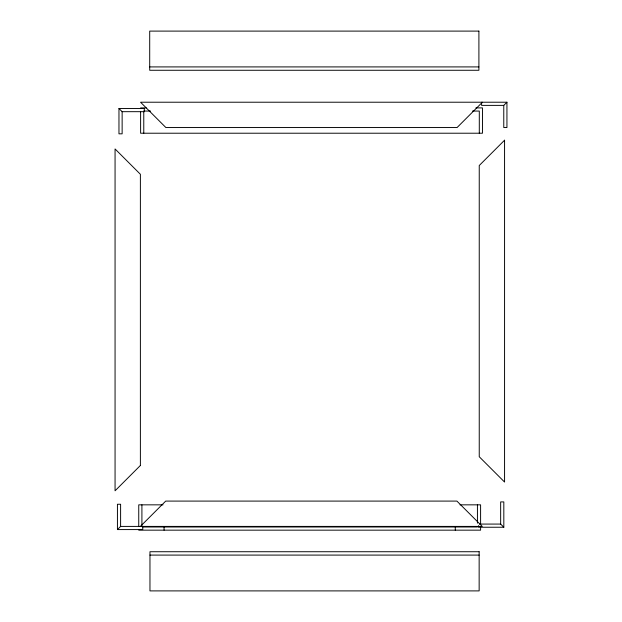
<?xml version="1.0" encoding="UTF-8"?>
<svg xmlns="http://www.w3.org/2000/svg" width="622" height="622" viewBox="0 0 622 622"><rect width="100%" height="100%" fill="white"/><g stroke="black" fill="none" stroke-linecap="round" stroke-linejoin="round"><path stroke-width="0.93" d="M482.408 102.218L457.084 127.541L165.88 127.541L140.556 102.218L506.938 102.218L506.938 127.541L503.773 127.541L503.773 105.382L506.938 102.218M142.757 526.406L142.757 529.579L117.434 529.579L120.606 526.406L482.237 526.406L456.913 501.091L165.709 501.091L140.385 526.406M149.708 66.912L478.901 66.912M503.773 105.382L481.615 105.382L481.615 102.218M140.611 107.894L146.24 107.894M475.9 107.894L482.462 107.894L482.462 133.217L140.611 133.217L140.611 111.649M118.965 108.516L144.288 108.516L144.288 111.68L122.137 111.68L118.965 108.516L118.965 133.831L122.137 133.831L122.137 111.68M143.775 111.058L150.563 111.058M472.51 111.058L479.298 111.058L479.298 133.217M163.026 504.839L138.745 504.839L138.745 526.406M459.977 504.839L480.596 504.839L480.596 524.533M479.461 524.074L500.656 524.074L503.82 527.238L503.82 501.915L500.656 501.915L500.656 524.074M142.873 526.997L477.432 526.997M503.82 527.238L478.497 527.238L478.497 525.66M138.745 530.162L480.596 530.162L480.596 527.347M149.964 555.088L479.15 555.088M477.432 504.839L477.432 523.141M455.273 526.997L455.273 530.162M164.068 526.997L164.068 530.162M143.775 112.022L143.775 133.217M141.909 504.839L141.909 526.033M120.606 526.406L120.606 504.255L117.434 504.255L117.434 529.579M140.385 465.481L115.062 490.797L115.062 148.953L140.385 174.269L140.385 465.481M504.566 140.207L479.243 165.522L479.243 456.735L504.566 482.05L504.566 140.207M478.901 31.1L149.708 31.1L149.708 70.27L478.901 70.27L478.901 31.1M479.15 551.73L149.964 551.73L149.964 590.9L479.15 590.9L479.15 551.73"/></g></svg>
